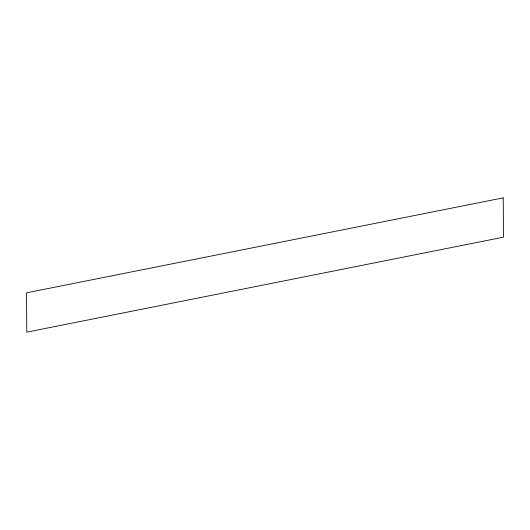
<?xml version="1.0" encoding="UTF-8"?>
<svg xmlns="http://www.w3.org/2000/svg" width="530" height="530" viewBox="0 0 530 530"><rect width="100%" height="100%" fill="white"/><g stroke="black" fill="none" stroke-linecap="round" stroke-linejoin="round"><path stroke-width="0.79" d="M503.222 197.856L26.5 292.838L26.778 332.144L503.5 237.162L503.222 197.856"/></g></svg>
